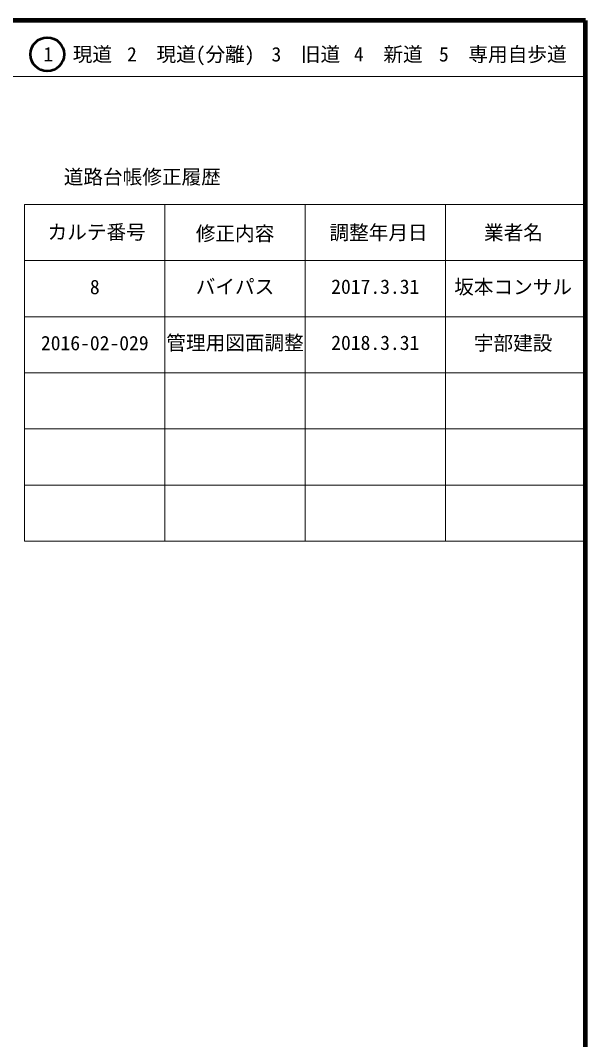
# Model space of a CAD drawing. Units: millimetres, scale not verified. Extents: x 40000 to 680000, y 20000 to 380000.
# Drawn here: x 579236 to 680000, y 198357 to 380000 of the extents above; entities that cross this region are included whole.
import ezdxf
from ezdxf.enums import TextEntityAlignment as Align

# ---------------------------------------------------------------- set-up
doc = ezdxf.new("R2010")
doc.units = ezdxf.units.MM
doc.header["$LTSCALE"] = 1000
for name, color, linetype, lineweight in [('M-TTL', 2, 'Continuous', 140), ('M-TTL-LINE', 7, 'Continuous', 13), ('M-TTL-TXT', 7, 'Continuous', 50)]:
    doc.layers.add(name, color=color, linetype=linetype, lineweight=lineweight)
doc.styles.add('ＭＳ ゴシック', font='')
doc.styles.get('ＭＳ ゴシック').set_extended_font_data('MS Gothic')

msp = doc.modelspace()

# ---------------------------------------------------------------- linework, layer by layer
at = {"layer": 'M-TTL'}
for p, q in [((680000, 380000), (40000, 380000)), ((680000, 20000), (680000, 380000))]:
    msp.add_line(p, q, dxfattribs=at)
at = {"layer": 'M-TTL-LINE'}
for p, q in [((40000, 370000), (680000, 370000)), ((580000, 347197), (580000, 287197)), ((580000, 347197), (680000, 347197)), ((605000, 347197), (605000, 287197)), ((630000, 347197), (630000, 287197)), ((655000, 347197), (655000, 287197)), ((580000, 337197), (680000, 337197)), ((580000, 327197), (680000, 327197)), ((580000, 317197), (680000, 317197)), ((580000, 307197), (680000, 307197)), ((580000, 297197), (680000, 297197)), ((580000, 287197), (680000, 287197))]:
    msp.add_line(p, q, dxfattribs=at)
at = {"layer": 'M-TTL-TXT'}
msp.add_circle((584031, 373958), 3000, dxfattribs=at)

# ---------------------------------------------------------------- texts
at = {"layer": 'M-TTL-TXT', "style": 'ＭＳ ゴシック'}
for s, p in [('1\u3000現道', (589448, 373958)), ('2\u3000現道(分離)', (609619, 373958)), ('3\u3000旧道', (630121, 373958)), ('4\u3000新道', (644824, 373958)), ('5\u3000専用自歩道', (665228, 373958)), ('道路台帳修正履歴', (600968, 352113)), ('カルテ番号', (592839, 342277)), ('修正内容', (617509, 342023)), ('調整年月日', (643089, 342197)), ('業者名', (667134, 342197))]:
    msp.add_text(s, height=2566, dxfattribs=at).set_placement(p, align=Align.MIDDLE_CENTER)
for s, p in [('8', (592500, 330439)), ('バイパス', (617500, 330495)), ('2017.3.31', (642500, 330495)), ('坂本コンサル', (667077, 330439)), ('2016-02-029', (592500, 320439)), ('管理用図面調整', (617500, 320495)), ('2018.3.31', (642500, 320495)), ('宇部建設', (667077, 320439))]:
    msp.add_text(s, height=2566, dxfattribs=at).set_placement(p, align=Align.BOTTOM_CENTER)

doc.saveas('drawing.dxf')
